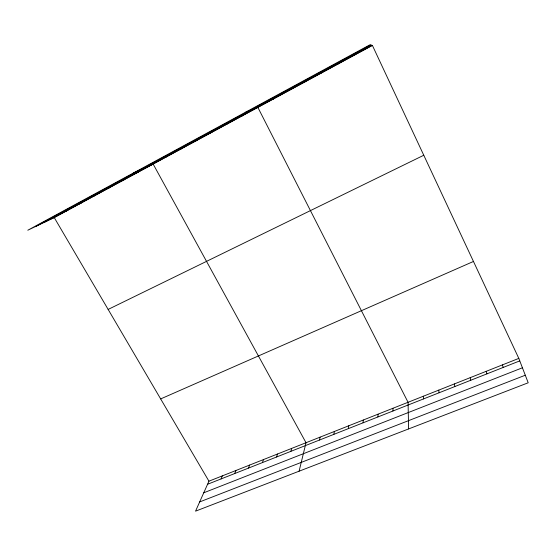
<?xml version="1.0" encoding="UTF-8"?>
<svg xmlns="http://www.w3.org/2000/svg" width="556" height="556" viewBox="0 0 556 556"><rect width="100%" height="100%" fill="white"/><g stroke="black" fill="none" stroke-linecap="round" stroke-linejoin="round"><path stroke-width="0.83" d="M392.918 411.023L392.981 408.264M377.892 416.958L378.066 414.171M363.04 422.831L363.325 420.009M348.355 428.627L348.751 425.785M333.843 434.368L334.351 431.498M319.498 440.039L320.103 437.141M299.1 471.189L306.022 442.722L153.15 164.076L133.357 173.02M290.864 451.354L291.671 448.407M276.582 456.997L277.493 454.023M262.46 462.578L263.474 459.583M248.504 468.089L249.609 465.073M234.701 473.545L235.904 470.508M221.059 478.938L222.351 475.873M518.817 358.398L208.945 481.183L195.538 511.159L528.2 382.778L518.817 358.398L372.395 45.425L369.886 44.841L27.8 230.226L54.245 217.598L372.395 45.425M35.98 226.32L370.671 45.022M44.042 222.47L371.436 45.203M51.534 218.89L372.145 45.37M108.135 309.428L423.776 155.249M65.24 211.475L67.86 210.231M79.119 203.969L81.642 202.773M93.165 196.365L95.59 195.225M107.384 188.665L109.713 187.58M121.785 180.874L124.016 179.845M136.366 172.979L138.493 172.006M165.646 157.133L167.558 156.278M180.339 149.182L182.146 148.382M160.663 398.916L473.462 261.459M195.219 141.127L196.914 140.39M210.286 132.974L211.864 132.3M225.548 124.711L227.008 124.106M240.998 116.35L242.34 115.808M207.569 484.269L519.77 360.886M203.76 492.79L522.425 367.787M199.673 501.922L525.288 375.224M245.884 112.041L257.873 107.405L408.062 402.287L408.611 428.933M272.51 99.295L273.601 98.892M288.571 90.6L289.537 90.274M304.848 81.795L305.675 81.537M321.34 72.864L322.028 72.69M338.048 63.822L338.597 63.718M354.978 54.655L355.388 54.634M54.245 217.598L208.945 481.183M502.415 364.896L503.236 367.426M486.222 371.318L486.903 373.875M470.216 377.656L470.765 380.255M454.398 383.925L454.822 386.552M438.774 390.117L439.066 392.779M423.325 396.233L423.505 398.93"/></g></svg>
